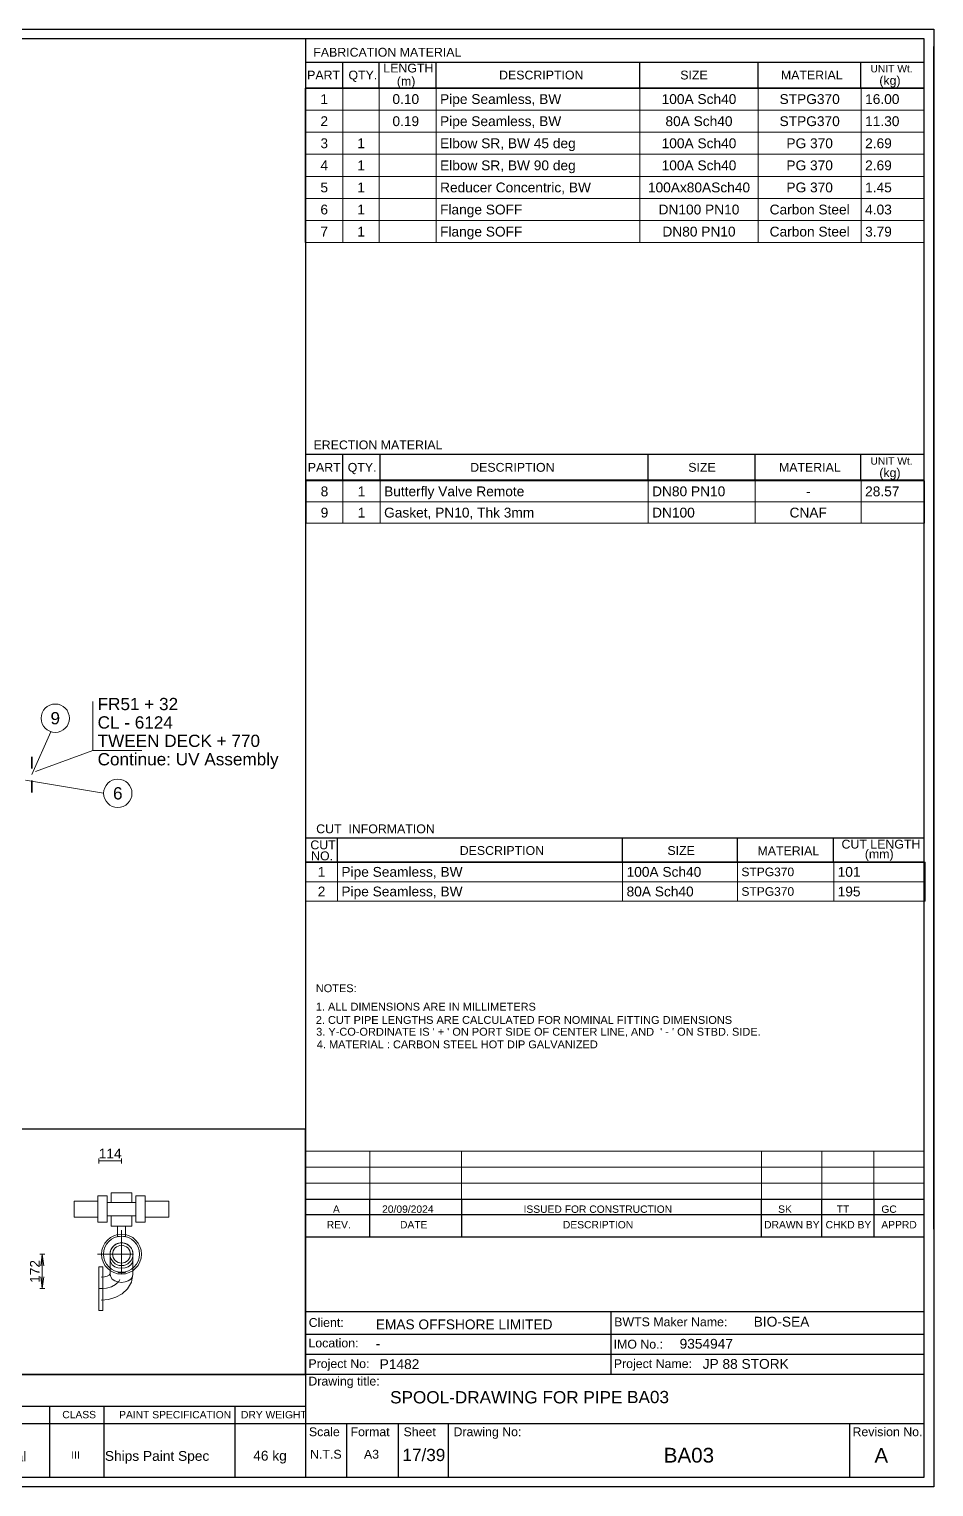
# Model space of a CAD drawing. Header units: millimetres. Extents: x 0 to 420, y 0 to 297.
# Drawn here: x 235.7 to 420, y 0 to 297 of the extents above; entities that cross this region are included whole.
import ezdxf
from ezdxf.enums import TextEntityAlignment as Align

# ---------------------------------------------------------------- set-up
doc = ezdxf.new("R2010")
doc.units = ezdxf.units.MM
doc.linetypes.add('DOTTED_DASHED5', pattern=[10, 4.444444, -2.666667, 0.222222, -2.666667])
for name, color, linetype in [('FramesFromTables', 40, 'Continuous'), ('I_Coordinates', 11, 'Continuous'), ('I_OtherComponents', 2, 'Continuous'), ('I_PartNumbers', 9, 'Continuous'), ('SymbolsOnDrawingSheet', 1, 'Continuous'), ('TextFromTables', 2, 'Continuous'), ('TextFromTextBoxes', 2, 'Continuous')]:
    doc.layers.add(name, color=color, linetype=linetype)
doc.styles.add('Cadmatic Default Text', font='arial.ttf')

# ---------------------------------------------------------------- blocks, each defined once
blk = doc.blocks.new('BA01726637001_BOM_4')
at = {"layer": 'FramesFromTables', "linetype": 'ByBlock', "lineweight": 18}
for p, q in [((292, 285), (418, 285)), ((292, 253.5), (292, 285)), ((292, 253.5), (292, 285)), ((299.6, 253.5), (299.6, 285)), ((299.6, 253.5), (299.6, 285)), ((307, 253.5), (307, 285)), ((307, 253.5), (307, 285)), ((318.6, 253.5), (318.6, 285)), ((318.6, 253.5), (318.6, 285)), ((360.1, 253.5), (360.1, 285)), ((360.1, 253.5), (360.1, 285)), ((384.2, 253.5), (384.2, 285)), ((384.2, 253.5), (384.2, 285)), ((405.2, 253.5), (405.2, 285)), ((405.2, 253.5), (405.2, 285)), ((418, 253.5), (418, 285)), ((292, 280.5), (418, 280.5)), ((292, 276), (418, 276)), ((292, 271.5), (418, 271.5)), ((292, 267), (418, 267)), ((292, 262.5), (418, 262.5)), ((292, 258), (418, 258)), ((292, 205), (418.1, 205)), ((292, 196.33), (292, 205)), ((292.1, 196.33), (292.1, 205)), ((299.6, 196.33), (299.6, 205)), ((299.6, 196.33), (299.6, 205)), ((307.2, 196.33), (307.2, 205)), ((307.2, 196.33), (307.2, 205)), ((361.8, 196.33), (361.8, 205)), ((361.8, 196.33), (361.8, 205)), ((383.6, 196.33), (383.6, 205)), ((383.6, 196.33), (383.6, 205)), ((405.2, 196.33), (405.2, 205)), ((405.2, 196.33), (405.2, 205)), ((418, 196.33), (418, 205)), ((292, 200.67), (418.1, 200.67)), ((292, 127.3), (418.2, 127.3)), ((292, 119.3), (292, 127.3)), ((292, 119.3), (292, 127.3)), ((298.5, 119.3), (298.5, 127.3)), ((298.5, 119.3), (298.5, 127.3)), ((356.6, 119.3), (356.6, 127.3)), ((356.6, 119.3), (356.6, 127.3)), ((380, 119.3), (380, 127.3)), ((380, 119.3), (380, 127.3)), ((399.6, 119.3), (399.6, 127.3)), ((399.6, 119.3), (399.6, 127.3)), ((418, 119.3), (418, 127.3)), ((292, 123.3), (418.2, 123.3)), ((292, 68.4), (418, 68.4)), ((292, 58.6), (292, 68.4)), ((292, 58.6), (292, 68.4)), ((305.1, 58.6), (305.1, 68.4)), ((305.1, 58.6), (305.1, 68.4)), ((323.8, 58.6), (323.8, 68.4)), ((323.8, 58.6), (323.8, 68.4)), ((384.9, 58.6), (384.9, 68.4)), ((384.9, 58.6), (384.9, 68.4)), ((397.2, 58.6), (397.2, 68.4)), ((397.2, 58.6), (397.2, 68.4)), ((407.8, 58.6), (407.8, 68.4)), ((407.8, 58.6), (407.8, 68.4)), ((418, 58.6), (418, 68.4)), ((292, 65.13), (418, 65.13)), ((292, 61.87), (418, 61.87))]:
    blk.add_line(p, q, dxfattribs=at)
at = {"layer": 'FramesFromTables', "linetype": 'ByBlock', "lineweight": -3}
for p, q in [((2, 98.5), (51.5, 98.5)), ((2, 75.19), (2, 98.5)), ((2, 75.19), (2, 98.5)), ((12.6, 75.19), (12.6, 98.5)), ((12.6, 75.19), (12.6, 98.5)), ((30.3, 75.19), (30.3, 98.5)), ((30.3, 75.19), (30.3, 98.5)), ((40.9, 75.19), (40.9, 98.5)), ((40.9, 75.19), (40.9, 98.5)), ((51.5, 75.19), (51.5, 98.5)), ((2, 94.62), (51.5, 94.62)), ((2, 90.73), (51.5, 90.73)), ((2, 86.85), (51.5, 86.85)), ((2, 82.96), (51.5, 82.96)), ((2, 79.08), (51.5, 79.08))]:
    blk.add_line(p, q, dxfattribs=at)
at = {"layer": 'FramesFromTables', "linetype": 'ByBlock', "lineweight": 18, "flags": 128}
for points in [[(292, 253.5), (418, 253.5), (418, 285)], [(292, 196.33), (418.1, 196.33), (418.1, 205)], [(292, 119.3), (418.2, 119.3), (418.2, 127.3)], [(292, 58.6), (418, 58.6), (418, 68.4)]]:
    blk.add_lwpolyline(points, dxfattribs=at)
at = {"layer": 'FramesFromTables', "linetype": 'ByBlock', "lineweight": -3, "flags": 128}
blk.add_lwpolyline([(2, 75.19), (51.5, 75.19), (51.5, 98.5)], dxfattribs=at)
at = {"layer": 'TextFromTables', "linetype": 'ByBlock', "lineweight": 13, "style": 'Cadmatic Default Text'}
for s, p in [('1', (295.8, 282.75)), ('2', (295.8, 278.25)), ('3', (295.8, 273.75)), ('4', (295.8, 269.25)), ('5', (295.8, 264.75)), ('6', (295.8, 260.25)), ('7', (295.8, 255.75))]:
    blk.add_text(s, height=2, dxfattribs=at).set_placement(p, align=Align.MIDDLE_CENTER)
at = {"layer": 'TextFromTables', "linetype": 'ByBlock', "lineweight": 25, "style": 'Cadmatic Default Text'}
for s, p in [('0.10 ', (312.8, 282.75)), ('100A Sch40', (372.15, 282.75)), ('STPG370', (394.7, 282.75)), ('0.19 ', (312.8, 278.25)), ('80A Sch40', (372.15, 278.25)), ('STPG370', (394.7, 278.25)), ('1', (303.3, 273.75)), ('100A Sch40', (372.15, 273.75)), ('PG 370', (394.7, 273.75)), ('100A Sch40', (372.15, 269.25)), ('PG 370', (394.7, 269.25)), ('1', (303.3, 269.25)), ('1', (303.3, 264.75)), ('100Ax80ASch40', (372.15, 264.75)), ('PG 370', (394.7, 264.75)), ('1', (303.3, 260.25)), ('DN100 PN10', (372.15, 260.25)), ('Carbon Steel', (394.7, 260.25)), ('1', (303.3, 255.75)), ('DN80 PN10', (372.15, 255.75)), ('Carbon Steel', (394.7, 255.75)), ('8', (295.85, 202.83)), ('1', (303.4, 202.83)), ('-', (394.4, 202.83)), ('9', (295.85, 198.5)), ('1', (303.4, 198.5)), ('CNAF', (394.4, 198.5)), ('1', (295.25, 125.3)), ('2', (295.25, 121.3)), ('W1', (7.3, 96.56)), ('80', (21.45, 96.56)), ('SOF', (35.6, 96.56)), ('SJ', (46.2, 96.56)), ('W2', (7.3, 92.67)), ('80', (21.45, 92.67)), ('BW', (35.6, 92.67)), ('SJ', (46.2, 92.67)), ('W3', (7.3, 88.79)), ('100', (21.45, 88.79)), ('BW', (35.6, 88.79)), ('SJ', (46.2, 88.79)), ('W4', (7.3, 84.91)), ('100', (21.45, 84.91)), ('BW', (35.6, 84.91)), ('SJ', (46.2, 84.91)), ('W5', (7.3, 81.02)), ('100', (21.45, 81.02)), ('BW', (35.6, 81.02)), ('SJ', (46.2, 81.02)), ('W6', (7.3, 77.14)), ('100', (21.45, 77.14)), ('SOF', (35.6, 77.14)), ('SJ', (46.2, 77.14))]:
    blk.add_text(s, height=2, dxfattribs=at).set_placement(p, align=Align.MIDDLE_CENTER)
for s, height, p in [('Pipe Seamless, BW ', 2, (319.4, 282.75)), ('16.00', 2, (406, 282.75)), ('Pipe Seamless, BW ', 2, (319.4, 278.25)), ('11.30', 2, (406, 278.25)), ('Elbow SR, BW 45 deg', 2, (319.4, 273.75)), ('2.69', 2, (406, 273.75)), ('Elbow SR, BW 90 deg', 2, (319.4, 269.25)), ('2.69', 2, (406, 269.25)), ('Reducer Concentric, BW ', 2, (319.4, 264.75)), ('1.45', 2, (406, 264.75)), ('Flange SOFF ', 2, (319.4, 260.25)), ('4.03', 2, (406, 260.25)), ('Flange SOFF ', 2, (319.4, 255.75)), ('3.79', 2, (406, 255.75)), ('Butterfly Valve Remote ', 2, (308, 202.83)), ('DN80 PN10', 2, (362.6, 202.83)), ('28.57', 2, (406, 202.83)), ('Gasket, PN10, Thk 3mm ', 2, (308, 198.5)), ('DN100', 2, (362.6, 198.5)), ('Pipe Seamless, BW', 2, (299.3, 125.3)), ('100A Sch40', 2, (357.4, 125.3)), ('STPG370', 1.75, (380.8, 125.3)), ('101', 2, (400.4, 125.3)), ('Pipe Seamless, BW', 2, (299.3, 121.3)), ('80A Sch40', 2, (357.4, 121.3)), ('STPG370', 1.75, (380.8, 121.3)), ('195', 2, (400.4, 121.3))]:
    blk.add_text(s, height=height, dxfattribs=at).set_placement(p, align=Align.MIDDLE_LEFT)
at = {"layer": 'TextFromTextBoxes', "linetype": 'ByBlock', "lineweight": -3, "style": 'Cadmatic Default Text'}
for s, p in [('EMAS OFFSHORE LIMITED', (306.3, 33.1)), ('BIO-SEA', (383.3, 33.65)), ('9354947', (368.2, 29.15)), ('-', (306.3, 29.2)), ('P1482', (307.1, 25)), ('JP 88 STORK', (372.9, 25.05)), ('BA03-001', (130, 19.6))]:
    blk.add_text(s, height=2, dxfattribs=at).set_placement(p, align=Align.MIDDLE_LEFT)
at = {"layer": 'TextFromTextBoxes', "linetype": 'ByBlock', "lineweight": 25, "style": 'Cadmatic Default Text'}
blk.add_text('BA03', height=2.5, dxfattribs=at).set_placement((357.5, 18.3), align=Align.MIDDLE_LEFT)
at = {"layer": 'TextFromTextBoxes', "linetype": 'ByBlock', "lineweight": -3, "style": 'Cadmatic Default Text'}
for s, height, p in [('WATER', 2, (163.35, 8.05)), ('SEA WATER', 2, (145.25, 7.28)), ('AMB', 2, (177.85, 6.3)), ('6', 2, (189.25, 6.2)), ('-', 2, (200.2, 6.15)), ('9', 2, (211.7, 6.25)), ('100% Visual', 2, (227.35, 6.2)), ('Ships Paint Spec', 2, (261.75, 6.3)), ('46 kg', 2, (284.75, 6.35)), ('17/39', 2.5, (316.1, 6.5))]:
    blk.add_text(s, height=height, dxfattribs=at).set_placement(p, align=Align.MIDDLE_CENTER)
at = {"layer": 'TextFromTextBoxes', "linetype": 'ByBlock', "lineweight": 25, "style": 'Cadmatic Default Text'}
blk.add_text('BA03', height=3, dxfattribs=at).set_placement((370.1, 6.45), align=Align.MIDDLE_CENTER)
blk = doc.blocks.new('SEDS_SPOOL_FORMAT_Gol_6')
at = {"layer": 'SymbolsOnDrawingSheet', "linetype": 'ByBlock', "lineweight": -3, "flags": 128}
for points in [[(0, 297), (420, 297), (420, 0), (0, 0), (0, 297)], [(418.01, 295.01), (2, 295.01)], [(292.02, 50.91), (292.02, 295.01)], [(418.01, 2), (418.01, 295.01)], [(420, 52.53), (420, 293.46)], [(420, 52.53), (420, 293.46)], [(292.02, 290.3), (418.01, 290.3)], [(292.02, 284.66), (292.02, 288.77)], [(299.59, 285.01), (299.59, 290.3)], [(307.02, 285.01), (307.02, 290.3)], [(318.61, 285.01), (318.61, 290.3)], [(360.08, 285.01), (360.08, 290.3)], [(384.18, 285.01), (384.18, 290.3)], [(405.15, 285.01), (405.15, 290.3)], [(405.15, 285.01), (405.15, 290.3)], [(292, 285), (418, 285)], [(292, 253.5), (292, 285)], [(292, 253.5), (292, 285)], [(292.02, 285.01), (418.01, 285.01)], [(418.01, 285.01), (292.02, 285.01)], [(418, 253.5), (418, 285)], [(292.02, 210.38), (418.01, 210.38)], [(292.02, 205.08), (292.02, 209.18)], [(299.57, 205.08), (299.57, 210.38)], [(307.21, 205.08), (307.21, 210.38)], [(361.83, 205.03), (361.83, 210.38)], [(383.61, 205.08), (383.61, 210.38)], [(405.15, 205.17), (405.15, 210.38)], [(292.02, 205.08), (418.01, 205.08)], [(292.02, 186.7), (292.02, 205.08)], [(292.02, 186.7), (292.02, 205.08)], [(418.01, 205.08), (292.02, 205.08)], [(418, 166), (418, 205)], [(292.02, 132.23), (418.01, 132.23)], [(292.02, 127.3), (292.02, 131.41)], [(298.48, 127.3), (298.48, 132.23)], [(356.6, 127.3), (356.6, 132.23)], [(380.01, 127.3), (380.01, 132.23)], [(399.56, 127.3), (399.56, 132.23)], [(292.02, 127.3), (418.01, 127.3)], [(418.01, 127.3), (292.02, 127.3)], [(418, 111.3), (418, 127.3)], [(418, 55.4), (418, 68.5)], [(292.02, 52.57), (292.02, 66.5)], [(292.02, 52.57), (292.02, 66.5)], [(292.02, 58.6), (418.01, 58.6)], [(305.1, 50.91), (305.1, 58.6)], [(323.84, 50.91), (323.84, 58.6)], [(384.91, 50.91), (384.91, 58.6)], [(397.21, 50.91), (397.21, 58.6)], [(407.86, 50.91), (407.86, 58.6)], [(292.02, 55.47), (418.01, 55.47)], [(292.02, 50.91), (418.01, 50.91)], [(292.02, 2), (292.02, 50.91)], [(292.02, 35.73), (418.01, 35.73)], [(354.24, 22.93), (354.24, 35.73)], [(292.02, 31.13), (418.01, 31.13)], [(292.02, 27.03), (418.01, 27.03)], [(107.74, 22.93), (292.02, 22.93)], [(292.02, 22.93), (418.01, 22.93)], [(107.74, 16.45), (292.02, 16.45)], [(239.85, 16.45), (239.85, 2)], [(250.91, 16.34), (250.91, 2)], [(277.59, 16.45), (277.59, 2)], [(2, 12.91), (292.02, 12.91)], [(292.02, 12.91), (418.01, 12.91)], [(300.39, 2), (300.39, 12.91)], [(310.96, 2), (310.96, 12.91)], [(321.13, 2), (321.13, 12.91)], [(402.9, 2), (402.9, 12.91)], [(2, 2), (418.01, 2)]]:
    blk.add_lwpolyline(points, dxfattribs=at)
at = {"layer": 'SymbolsOnDrawingSheet', "linetype": 'ByBlock', "lineweight": -3, "style": 'Cadmatic Default Text'}
for s, height, p in [('FABRICATION MATERIAL', 1.8, (293.57, 293.19)), ('PART', 1.8, (292.32, 288.55)), ('QTY.', 1.8, (300.74, 288.55)), ('LENGTH', 1.8, (307.84, 289.97)), ('DESCRIPTION', 1.8, (331.43, 288.55)), ('SIZE', 1.8, (368.34, 288.55)), ('MATERIAL', 1.8, (388.84, 288.55)), ('UNIT Wt.', 1.5, (407.08, 289.7)), (' (kg)', 1.8, (408.19, 287.46)), ('ERECTION MATERIAL', 1.8, (293.62, 213.19)), ('PART', 1.8, (292.45, 208.62)), ('QTY.', 1.8, (300.58, 208.62)), ('DESCRIPTION', 1.8, (325.54, 208.62)), ('SIZE', 1.8, (369.97, 208.62)), ('MATERIAL', 1.8, (388.45, 208.62)), ('UNIT Wt.', 1.5, (407.08, 209.77)), (' (kg)', 1.8, (408.19, 207.53)), ('CUT  INFORMATION', 1.8, (294.16, 134.97)), ('CUT ', 1.8, (292.97, 131.7)), ('CUT LENGTH', 1.8, (401.19, 131.85)), ('NO.', 1.8, (293.13, 129.46)), ('DESCRIPTION', 1.8, (323.41, 130.55)), ('SIZE', 1.8, (365.72, 130.55)), ('MATERIAL', 1.8, (384.07, 130.5)), ('(mm)', 1.8, (405.94, 129.85)), ('SPOOL-DRAWING FOR PIPE', 2.5, (309.22, 19.5))]:
    blk.add_text(s, height=height, dxfattribs=at).set_placement(p, align=Align.TOP_LEFT)
for s, p in [('(m)', (310.6, 285.51)), ('Client:', (292.64, 32.58)), ('BWTS Maker Name:', (354.88, 32.71)), ('Location:', (292.58, 28.41)), ('IMO No.:', (354.76, 28.17)), ('Project No:', (292.58, 24.2)), ('Project Name:', (354.8, 24.2)), ('Drawing title:', (292.57, 20.64)), ('Scale', (292.68, 10.32)), ('Format', (301.16, 10.32)), ('Sheet', (311.96, 10.32)), ('Drawing No:', (322.14, 10.32)), ('Revision No.', (403.43, 10.32)), ('N.T.S', (292.92, 5.74)), ('A3', (303.89, 5.74))]:
    blk.add_text(s, height=1.8, dxfattribs=at).set_placement(p)
for s, height, p in [('NOTES:', 1.6, (294.08, 101.59)), ('1. ALL DIMENSIONS ARE IN MILLIMETERS', 1.6, (294.08, 97.83)), ('2. CUT PIPE LENGTHS ARE CALCULATED FOR NOMINAL FITTING DIMENSIONS', 1.6, (294.08, 95.13)), ("3. Y-CO-ORDINATE IS ' + ' ON PORT SIDE OF CENTER LINE, AND  ' - ' ON STBD. SIDE.", 1.6, (294.16, 92.72)), ('4. MATERIAL : CARBON STEEL HOT DIP GALVANIZED', 1.6, (294.28, 90.15)), ('A', 1.5, (297.58, 56.58)), ('20/09/2024', 1.5, (307.59, 56.58)), ('ISSUED FOR CONSTRUCTION', 1.5, (336.41, 56.58)), ('SK', 1.5, (388.28, 56.58)), ('TT', 1.5, (400.21, 56.58)), ('GC', 1.5, (409.3, 56.58)), ('REV.', 1.5, (296.32, 53.41)), ('DATE', 1.5, (311.24, 53.41)), ('DESCRIPTION', 1.5, (344.43, 53.41)), ('DRAWN BY', 1.5, (385.43, 53.41)), ('CHKD BY', 1.5, (397.94, 53.41)), ('APPRD', 1.5, (409.3, 53.41)), ('CLASS', 1.5, (242.43, 14.72)), ('PAINT SPECIFICATION', 1.5, (254.01, 14.7)), ('DRY WEIGHT', 1.5, (278.84, 14.7)), ('III', 1.5, (244.26, 6.51)), ('A', 3, (407.89, 6.4))]:
    blk.add_text(s, height=height, dxfattribs=at).set_placement(p, align=Align.MIDDLE_LEFT)
blk = doc.blocks.new('BA01726637001_PRT_143_3')
at = {"layer": 'I_OtherComponents', "linetype": 'ByBlock', "lineweight": 35}
for p, q in [((189.56, 123.41), (189.56, 125.84)), ((189.56, 118.56), (189.56, 120.99))]:
    blk.add_line(p, q, dxfattribs=at)
blk = doc.blocks.new('BA01726637001_CRD_1_3')
at = {"layer": 'I_Coordinates', "linetype": 'ByBlock', "lineweight": 0}
blk.add_line((201.94, 127.08), (190.26, 122.81), dxfattribs=at)
at = {"layer": 'I_Coordinates', "linetype": 'ByBlock', "lineweight": 0, "flags": 128}
blk.add_lwpolyline([(201.94, 137.08), (201.94, 127.08), (211.94, 127.08)], dxfattribs=at)
at = {"layer": 'I_Coordinates', "linetype": 'ByBlock', "lineweight": 0, "style": 'Cadmatic Default Text'}
for s, p in [('FR51 + 32', (202.94, 135.33)), ('CL - 6124', (202.94, 131.58)), ('TWEEN DECK + 770', (202.94, 127.83)), ('Continue: UV Assembly', (202.94, 124.08))]:
    blk.add_text(s, height=2.5, dxfattribs=at).set_placement(p)
blk = doc.blocks.new('BA01726637001_PTN_6_3')
at = {"layer": 'I_PartNumbers', "linetype": 'ByBlock', "lineweight": 0}
blk.add_line((193.42, 130.94), (189.56, 122.2), dxfattribs=at)
blk.add_circle((194.31, 133.69), 2.89, dxfattribs=at)
at = {"layer": 'I_PartNumbers', "linetype": 'ByBlock', "lineweight": 0, "style": 'Cadmatic Default Text'}
blk.add_text('9', height=2.5, dxfattribs=at).set_placement((194.31, 133.69), align=Align.MIDDLE_CENTER)
blk = doc.blocks.new('BA01726637001_PTN_7_3')
at = {"layer": 'I_PartNumbers', "linetype": 'ByBlock', "lineweight": 0}
blk.add_line((204.15, 118.39), (188.28, 121.09), dxfattribs=at)
blk.add_circle((207.05, 118.39), 2.89, dxfattribs=at)
at = {"layer": 'I_PartNumbers', "linetype": 'ByBlock', "lineweight": 0, "style": 'Cadmatic Default Text'}
blk.add_text('6', height=2.5, dxfattribs=at).set_placement((207.05, 118.39), align=Align.MIDDLE_CENTER)

msp = doc.modelspace()

# ---------------------------------------------------------------- linework, layer by layer
at = {"linetype": 'ByBlock', "lineweight": 25, "flags": 128}
msp.add_lwpolyline([(217, 22.9), (292, 22.9), (292, 72.9), (217, 72.9), (217, 22.9)], dxfattribs=at)
at = {"linetype": 'ByBlock', "lineweight": 18, "flags": 128}
for points in [[(256.62, 59.9), (256.62, 57.93), (252.38, 57.93), (252.38, 59.9), (256.62, 59.9)], [(244.85, 58.22), (249.68, 58.22), (249.68, 54.96), (244.85, 54.96), (244.85, 58.22)], [(249.68, 59.27), (249.68, 58.22)], [(251.6, 53.9), (251.6, 59.27), (249.68, 59.27)], [(249.68, 53.9), (249.68, 59.27)], [(257.4, 55.24), (257.4, 57.93), (251.6, 57.93)], [(257.4, 59.27), (257.4, 53.9), (259.33, 53.9)], [(259.33, 59.27), (257.4, 59.27)], [(259.33, 59.27), (259.33, 53.9)], [(259.33, 58.22), (264.15, 58.22), (264.15, 54.96)], [(249.68, 54.96), (249.68, 53.9)], [(249.68, 53.9), (251.6, 53.9)], [(251.6, 53.9), (249.68, 53.9)], [(252.38, 55.24), (251.6, 55.24)], [(251.6, 55.24), (252.38, 55.24)], [(252.38, 53.13), (252.38, 55.24), (256.62, 55.24), (256.62, 53.13), (252.38, 53.13)], [(257.4, 55.24), (256.62, 55.24)], [(256.62, 55.24), (257.4, 55.24)], [(264.15, 54.96), (259.33, 54.96)], [(253.8, 53.12), (253.69, 53.12), (253.69, 50.97)], [(253.69, 50.97), (253.8, 50.99)], [(254.09, 53.12), (253.8, 53.12)], [(253.8, 50.99), (254.09, 51.04)], [(254.5, 53.12), (254.09, 53.12)], [(254.09, 51.04), (254.5, 51.06)], [(254.91, 53.12), (254.5, 53.12)], [(254.5, 51.06), (254.91, 51.04)], [(255.21, 53.12), (254.91, 53.12)], [(254.91, 51.04), (255.21, 50.99)], [(255.21, 50.99), (255.32, 50.97), (255.32, 53.12), (255.21, 53.12)], [(249.88, 44.86), (250.69, 44.86), (250.69, 35.9), (249.88, 35.9), (249.88, 44.86)], [(252.17, 47.26), (252.17, 47.4)], [(252.17, 46.84), (252.17, 47.26)], [(256.83, 46.19), (256.71, 45.68), (256.38, 45.22), (255.87, 44.85), (255.22, 44.62), (254.5, 44.54), (253.78, 44.62), (253.13, 44.85), (252.62, 45.22), (252.29, 45.68), (252.17, 46.19), (252.17, 46.84)], [(252.17, 43.31), (252.17, 46.19)], [(256.83, 47.4), (256.83, 47.26)], [(256.83, 47.26), (256.83, 46.84)], [(256.83, 46.84), (256.83, 46.19)], [(256.83, 46.19), (256.83, 43.31)], [(250.36, 42.71), (251, 42.77)], [(251, 42.77), (251.55, 42.93)], [(251.55, 42.93), (251.95, 43.14)], [(251.95, 43.14), (252.14, 43.31)], [(252.14, 43.31), (252.18, 43.37)], [(252.18, 43.37), (252.17, 43.31)], [(252.17, 43.31), (252.29, 42.8), (252.62, 42.34), (253.13, 41.97), (253.78, 41.74), (254.5, 41.66), (255.22, 41.74), (255.87, 41.97), (256.38, 42.34), (256.71, 42.8), (256.83, 43.31)], [(253.8, 43.8), (253.8, 43.61)], [(254.09, 43.75), (253.8, 43.8)], [(253.8, 43.61), (254.09, 43.61)], [(254.5, 43.73), (254.09, 43.75)], [(254.09, 43.61), (254.5, 43.61)], [(254.91, 43.75), (254.5, 43.73)], [(254.5, 43.61), (254.91, 43.61)], [(255.21, 43.8), (254.91, 43.75)], [(254.91, 43.61), (255.21, 43.61)], [(255.21, 43.61), (255.32, 43.82)], [(255.32, 43.82), (255.21, 43.8)], [(256.54, 41.72), (255.75, 40.37)], [(256.83, 43.31), (256.54, 41.72)], [(253.31, 38.62), (251.87, 38.19)], [(254.63, 39.34), (253.31, 38.62)], [(255.75, 40.37), (254.63, 39.34)], [(251.87, 38.19), (250.36, 38.05)]]:
    msp.add_lwpolyline(points, dxfattribs=at)
at = {"linetype": 'DOTTED_DASHED5', "lineweight": 13, "flags": 128}
for points in [[(254.5, 52.28), (254.5, 42.51)], [(254.5, 49.57), (254.5, 45.22)], [(249.61, 47.4), (259.39, 47.4)], [(256.68, 47.4), (252.32, 47.4)], [(254.5, 47.4), (254.5, 46.19)], [(254.5, 46.19), (254.5, 43.31)], [(250.36, 40.38), (251.43, 40.48), (252.43, 40.77), (253.29, 41.24), (253.95, 41.84), (254.36, 42.55), (254.5, 43.31)], [(249.88, 40.38), (250.69, 40.38)]]:
    msp.add_lwpolyline(points, dxfattribs=at)
at = {"layer": 'SymbolsOnDrawingSheet', "linetype": 'ByBlock', "lineweight": 13, "flags": 128}
for points in [[(249.88, 65.9), (249.88, 66.9)], [(249.88, 66.4), (254.5, 66.4)], [(254.5, 65.9), (254.5, 66.9)], [(238.85, 47.4), (237.85, 47.4)], [(238.35, 47.4), (238.03, 45), (238.35, 47.4), (238.66, 45), (238.35, 47.4)], [(238.35, 40.38), (238.35, 47.4)], [(238.35, 40.38), (238.66, 42.78), (238.35, 40.38), (238.03, 42.78), (238.35, 40.38)], [(238.85, 40.38), (237.85, 40.38)]]:
    msp.add_lwpolyline(points, dxfattribs=at)
at = {"layer": 'SymbolsOnDrawingSheet', "linetype": 'ByBlock', "lineweight": 18}
for radius in [4.07, 3.66, 2.33, 1.81]:
    msp.add_circle((254.5, 47.4), radius, dxfattribs=at)
for radius, start, end in [(3.67, 90, 270), (2.33, 359.995, 179.9951)]:
    msp.add_arc((254.5, 47.4), radius, start, end, dxfattribs=at)

# ---------------------------------------------------------------- block references
at = {"layer": 'I_Coordinates', "lineweight": 0}
msp.add_blockref('BA01726637001_CRD_1_3', (46.69, 22.92), dxfattribs=at)
at = {"layer": 'I_OtherComponents', "lineweight": 35}
msp.add_blockref('BA01726637001_PRT_143_3', (46.69, 22.92), dxfattribs=at)
at = {"layer": 'I_PartNumbers', "lineweight": 0}
for name in ['BA01726637001_PTN_6_3', 'BA01726637001_PTN_7_3']:
    msp.add_blockref(name, (46.69, 22.92), dxfattribs=at)
at = {"layer": 'SymbolsOnDrawingSheet'}
msp.add_blockref('SEDS_SPOOL_FORMAT_Gol_6', (0, 0), dxfattribs=at)
at = {"layer": 'TextFromTextBoxes', "lineweight": 25}
msp.add_blockref('BA01726637001_BOM_4', (0, 0), dxfattribs=at)

# ---------------------------------------------------------------- texts
at = {"layer": 'SymbolsOnDrawingSheet', "linetype": 'ByBlock', "lineweight": 13, "style": 'Cadmatic Default Text'}
msp.add_text('114', height=2, dxfattribs=at).set_placement((252.19, 67.9), align=Align.MIDDLE_CENTER)
msp.add_text('172', height=2, rotation=90, dxfattribs=at).set_placement((236.85, 43.89), align=Align.MIDDLE_CENTER)

doc.saveas('drawing.dxf')
